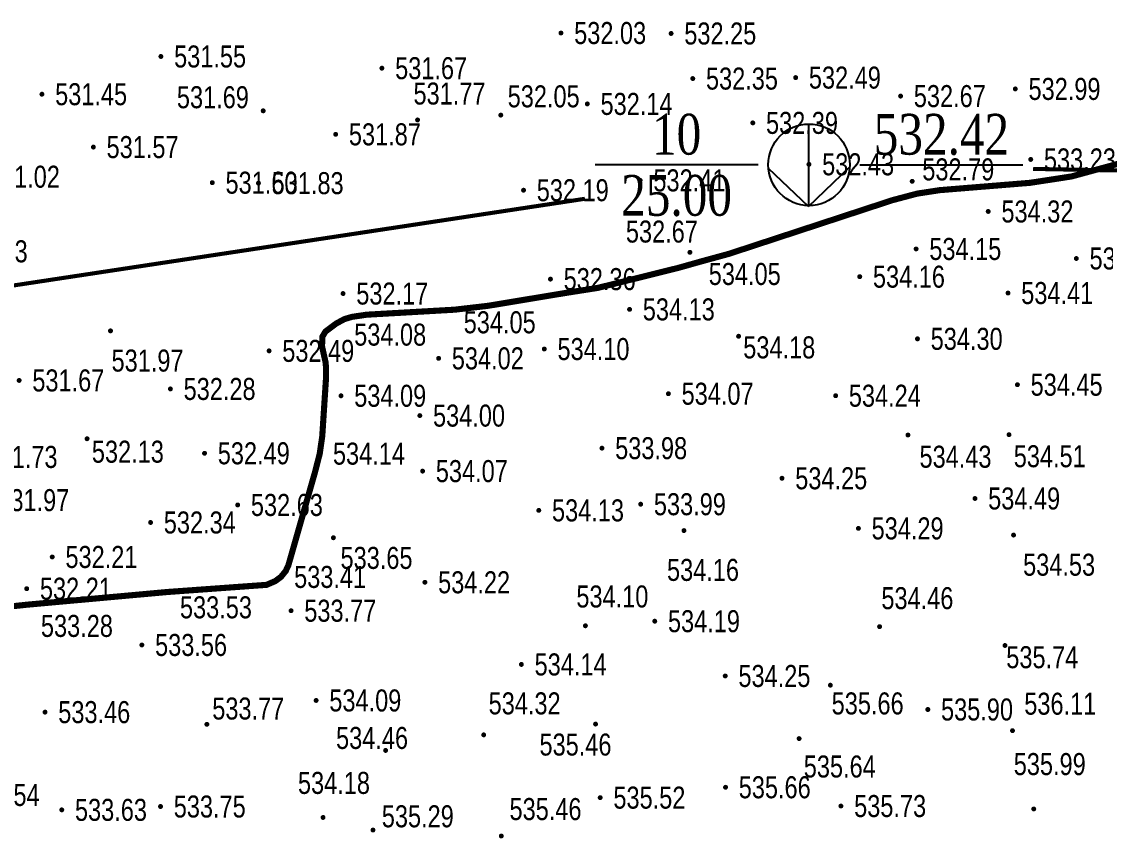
# Model space of a CAD drawing. Header units: millimetres. Extents: x 7408 to 22184, y -2085 to 5798.
# Drawn here: x 7543.3 to 7596.5, y -1948.3 to -1908.2 of the extents above; entities that cross this region are included whole.
import ezdxf
from ezdxf.enums import TextEntityAlignment as Align

# ---------------------------------------------------------------- set-up
doc = ezdxf.new("R2010")
doc.units = ezdxf.units.MM
doc.linetypes.add('DASHDOT', pattern=[1, 0.5, -0.25, 0, -0.25])
doc.linetypes.add('PMX', pattern=[13, 10, -1, 0, -1, 0, -1])
for name, color, linetype in [('GCD', 252, 'Continuous'), ('KTD', 7, 'Continuous'), ('挖方区', 5, 'Continuous'), ('道路-中心线', 12, 'DASHDOT')]:
    doc.layers.add(name, color=color, linetype=linetype)
doc.styles.add('DZNUM', font='TIMES.TTF')
doc.styles.add('HZ', font='jzfz_ena.shx', dxfattribs={"width": 0.7, "bigfont": 'jzfz_cna.shx'})
doc.styles.get("Standard").update_dxf_attribs({"font": 'SimSun.ttf', "width": 0.8})
doc.linetypes.add('陡坎线1', pattern='A,0.15,["|",Standard,S=0.2,R=0,X=0,Y=0],0.15', length=0.3)

# ---------------------------------------------------------------- blocks, each defined once
blk = doc.blocks.new('tl_bgk')
for p, q in [((-0.02, 2), (-0.02, -2.046)), ((-0.02, -2.046), (-1.992, -0.174)), ((-0.02, -2.046), (1.998, -0.093))]:
    blk.add_line(p, q)
blk.add_circle((0, 0), 2)
blk = doc.blocks.new('GC200')
at = {"linetype": 'Continuous', "const_width": 0.2, "flags": 128}
blk.add_lwpolyline([(-0.1, 0, 1), (0.1, 0, 1)], format="xyb", close=True, dxfattribs=at)
blk = doc.blocks.new('122121')
at = {"layer": 'GCD', "color": 252, "linetype": 'Continuous', "lineweight": 5}
ref = blk.add_blockref('GC200', (7569.742, -1908.748, 266.017), dxfattribs=dict(at, xscale=0.6, yscale=0.6, zscale=0.6))
ref.add_attrib('height', '532.03', dxfattribs={"linetype": 'Continuous', "height": 1.08, "style": 'HZ', "width": 0.8}).set_placement((7570.39, -1908.748, 266.017), align=Align.MIDDLE_LEFT)
ref = blk.add_blockref('GC200', (7575.148, -1908.771, 266.123), dxfattribs=dict(at, xscale=0.6, yscale=0.6, zscale=0.6))
ref.add_attrib('height', '532.25', dxfattribs={"linetype": 'Continuous', "height": 1.08, "style": 'HZ', "width": 0.8}).set_placement((7575.796, -1908.771, 266.123), align=Align.MIDDLE_LEFT)
ref = blk.add_blockref('GC200', (7550.106, -1909.899, 265.775), dxfattribs=dict(at, xscale=0.6, yscale=0.6, zscale=0.6))
ref.add_attrib('height', '531.55', dxfattribs={"linetype": 'Continuous', "height": 1.08, "style": 'HZ', "width": 0.8}).set_placement((7550.754, -1909.899, 265.775), align=Align.MIDDLE_LEFT)
ref = blk.add_blockref('GC200', (7560.954, -1910.473, 265.836), dxfattribs=dict(at, xscale=0.6, yscale=0.6, zscale=0.6))
ref.add_attrib('height', '531.67', dxfattribs={"linetype": 'Continuous', "height": 1.08, "style": 'HZ', "width": 0.8}).set_placement((7561.603, -1910.473, 265.836), align=Align.MIDDLE_LEFT)
ref = blk.add_blockref('GC200', (7576.212, -1910.983, 266.173), dxfattribs=dict(at, xscale=0.6, yscale=0.6, zscale=0.6))
ref.add_attrib('height', '532.35', dxfattribs={"linetype": 'Continuous', "height": 1.08, "style": 'HZ', "width": 0.8}).set_placement((7576.86, -1910.983, 266.173), align=Align.MIDDLE_LEFT)
ref = blk.add_blockref('GC200', (7581.262, -1910.935, 266.247), dxfattribs=dict(at, xscale=0.6, yscale=0.6, zscale=0.6))
ref.add_attrib('height', '532.49', dxfattribs={"linetype": 'Continuous', "height": 1.08, "style": 'HZ', "width": 0.8}).set_placement((7581.911, -1910.935, 266.247), align=Align.MIDDLE_LEFT)
ref = blk.add_blockref('GC200', (7592.043, -1911.491, 266.495), dxfattribs=dict(at, xscale=0.6, yscale=0.6, zscale=0.6))
ref.add_attrib('height', '532.99', dxfattribs={"linetype": 'Continuous', "height": 1.08, "style": 'HZ', "width": 0.8}).set_placement((7592.692, -1911.491, 266.495), align=Align.MIDDLE_LEFT)
ref = blk.add_blockref('GC200', (7544.266, -1911.75, 265.724), dxfattribs=dict(at, xscale=0.6, yscale=0.6, zscale=0.6))
ref.add_attrib('height', '531.45', dxfattribs={"linetype": 'Continuous', "height": 1.08, "style": 'HZ', "width": 0.8}).set_placement((7544.914, -1911.75, 265.724), align=Align.MIDDLE_LEFT)
ref = blk.add_blockref('GC200', (7555.127, -1912.565, 265.844), dxfattribs=dict(at, xscale=0.6, yscale=0.6, zscale=0.6))
ref.add_attrib('height', '531.69', dxfattribs={"linetype": 'Continuous', "height": 1.08, "style": 'HZ', "width": 0.8}).set_placement((7550.891, -1911.898, 265.844), align=Align.MIDDLE_LEFT)
ref = blk.add_blockref('GC200', (7562.704, -1913.012, 265.883), dxfattribs=dict(at, xscale=0.6, yscale=0.6, zscale=0.6))
ref.add_attrib('height', '531.77', dxfattribs={"linetype": 'Continuous', "height": 1.08, "style": 'HZ', "width": 0.8}).set_placement((7562.504, -1911.717, 265.883), align=Align.MIDDLE_LEFT)
ref = blk.add_blockref('GC200', (7566.789, -1912.775, 266.026), dxfattribs=dict(at, xscale=0.6, yscale=0.6, zscale=0.6))
ref.add_attrib('height', '532.05', dxfattribs={"linetype": 'Continuous', "height": 1.08, "style": 'HZ', "width": 0.8}).set_placement((7567.127, -1911.855, 266.026), align=Align.MIDDLE_LEFT)
ref = blk.add_blockref('GC200', (7586.413, -1911.843, 266.337), dxfattribs=dict(at, xscale=0.6, yscale=0.6, zscale=0.6))
ref.add_attrib('height', '532.67', dxfattribs={"linetype": 'Continuous', "height": 1.08, "style": 'HZ', "width": 0.8}).set_placement((7587.062, -1911.843, 266.337), align=Align.MIDDLE_LEFT)
ref = blk.add_blockref('GC200', (7571.036, -1912.226, 266.068), dxfattribs=dict(at, xscale=0.6, yscale=0.6, zscale=0.6))
ref.add_attrib('height', '532.14', dxfattribs={"linetype": 'Continuous', "height": 1.08, "style": 'HZ', "width": 0.8}).set_placement((7571.684, -1912.226, 266.068), align=Align.MIDDLE_LEFT)
ref = blk.add_blockref('GC200', (7579.159, -1913.157, 266.193), dxfattribs=dict(at, xscale=0.6, yscale=0.6, zscale=0.6))
ref.add_attrib('height', '532.39', dxfattribs={"linetype": 'Continuous', "height": 1.08, "style": 'HZ', "width": 0.8}).set_placement((7579.807, -1913.157, 266.193), align=Align.MIDDLE_LEFT)
ref = blk.add_blockref('GC200', (7558.685, -1913.719, 265.934), dxfattribs=dict(at, xscale=0.6, yscale=0.6, zscale=0.6))
ref.add_attrib('height', '531.87', dxfattribs={"linetype": 'Continuous', "height": 1.08, "style": 'HZ', "width": 0.8}).set_placement((7559.333, -1913.719, 265.934), align=Align.MIDDLE_LEFT)
ref = blk.add_blockref('GC200', (7546.791, -1914.345, 265.784), dxfattribs=dict(at, xscale=0.6, yscale=0.6, zscale=0.6))
ref.add_attrib('height', '531.57', dxfattribs={"linetype": 'Continuous', "height": 1.08, "style": 'HZ', "width": 0.8}).set_placement((7547.439, -1914.345, 265.784), align=Align.MIDDLE_LEFT)
ref = blk.add_blockref('GC200', (7581.914, -1915.189, 266.213), dxfattribs=dict(at, xscale=0.6, yscale=0.6, zscale=0.6))
ref.add_attrib('height', '532.43', dxfattribs={"linetype": 'Continuous', "height": 1.08, "style": 'HZ', "width": 0.8}).set_placement((7582.562, -1915.189, 266.213), align=Align.MIDDLE_LEFT)
ref = blk.add_blockref('GC200', (7592.801, -1914.95, 266.615), dxfattribs=dict(at, xscale=0.6, yscale=0.6, zscale=0.6))
ref.add_attrib('height', '533.23', dxfattribs={"linetype": 'Continuous', "height": 1.08, "style": 'HZ', "width": 0.8}).set_placement((7593.449, -1914.95, 266.615), align=Align.MIDDLE_LEFT)
ref = blk.add_blockref('GC200', (7540.966, -1915.798, 265.51), dxfattribs=dict(at, xscale=0.6, yscale=0.6, zscale=0.6))
ref.add_attrib('height', '531.02', dxfattribs={"linetype": 'Continuous', "height": 1.08, "style": 'HZ', "width": 0.8}).set_placement((7541.614, -1915.798, 265.51), align=Align.MIDDLE_LEFT)
ref = blk.add_blockref('GC200', (7586.983, -1916.024, 266.396), dxfattribs=dict(at, xscale=0.6, yscale=0.6, zscale=0.6))
ref.add_attrib('height', '532.79', dxfattribs={"linetype": 'Continuous', "height": 1.08, "style": 'HZ', "width": 0.8}).set_placement((7587.479, -1915.438, 266.396), align=Align.MIDDLE_LEFT)
ref = blk.add_blockref('GC200', (7552.628, -1916.09, 265.801), dxfattribs=dict(at, xscale=0.6, yscale=0.6, zscale=0.6))
ref.add_attrib('height', '531.60', dxfattribs={"linetype": 'Continuous', "height": 1.08, "style": 'HZ', "width": 0.8}).set_placement((7553.276, -1916.09, 265.801), align=Align.MIDDLE_LEFT)
ref = blk.add_blockref('GC200', (7554.894, -1916.114, 265.916), dxfattribs=dict(at, xscale=0.6, yscale=0.6, zscale=0.6))
ref.add_attrib('height', '531.83', dxfattribs={"linetype": 'Continuous', "height": 1.08, "style": 'HZ', "width": 0.8}).set_placement((7555.542, -1916.114, 265.916), align=Align.MIDDLE_LEFT)
ref = blk.add_blockref('GC200', (7573.631, -1915.978, 266.207), dxfattribs=dict(at, xscale=0.6, yscale=0.6, zscale=0.6))
ref.add_attrib('height', '532.41', dxfattribs={"linetype": 'Continuous', "height": 1.08, "style": 'HZ', "width": 0.8}).set_placement((7574.279, -1915.978, 266.207), align=Align.MIDDLE_LEFT)
ref = blk.add_blockref('GC200', (7567.906, -1916.46, 266.097), dxfattribs=dict(at, xscale=0.6, yscale=0.6, zscale=0.6))
ref.add_attrib('height', '532.19', dxfattribs={"linetype": 'Continuous', "height": 1.08, "style": 'HZ', "width": 0.8}).set_placement((7568.554, -1916.46, 266.097), align=Align.MIDDLE_LEFT)
ref = blk.add_blockref('GC200', (7590.713, -1917.503, 267.161), dxfattribs=dict(at, xscale=0.6, yscale=0.6, zscale=0.6))
ref.add_attrib('height', '534.32', dxfattribs={"linetype": 'Continuous', "height": 1.08, "style": 'HZ', "width": 0.8}).set_placement((7591.362, -1917.503, 267.161), align=Align.MIDDLE_LEFT)
ref = blk.add_blockref('GC200', (7576.072, -1919.507, 266.337), dxfattribs=dict(at, xscale=0.6, yscale=0.6, zscale=0.6))
ref.add_attrib('height', '532.67', dxfattribs={"linetype": 'Continuous', "height": 1.08, "style": 'HZ', "width": 0.8}).set_placement((7572.929, -1918.488, 266.337), align=Align.MIDDLE_LEFT)
ref = blk.add_blockref('GC200', (7539.386, -1919.458, 265.567), dxfattribs=dict(at, xscale=0.6, yscale=0.6, zscale=0.6))
ref.add_attrib('height', '531.13', dxfattribs={"linetype": 'Continuous', "height": 1.08, "style": 'HZ', "width": 0.8}).set_placement((7540.034, -1919.458, 265.567), align=Align.MIDDLE_LEFT)
ref = blk.add_blockref('GC200', (7587.175, -1919.342, 267.077), dxfattribs=dict(at, xscale=0.6, yscale=0.6, zscale=0.6))
ref.add_attrib('height', '534.15', dxfattribs={"linetype": 'Continuous', "height": 1.08, "style": 'HZ', "width": 0.8}).set_placement((7587.823, -1919.342, 267.077), align=Align.MIDDLE_LEFT)
ref = blk.add_blockref('GC200', (7595.039, -1919.809, 267.246), dxfattribs=dict(at, xscale=0.6, yscale=0.6, zscale=0.6))
ref.add_attrib('height', '534.49', dxfattribs={"linetype": 'Continuous', "height": 1.08, "style": 'HZ', "width": 0.8}).set_placement((7595.687, -1919.809, 267.246), align=Align.MIDDLE_LEFT)
ref = blk.add_blockref('GC200', (7576.68, -1919.939, 267.023), dxfattribs=dict(at, xscale=0.6, yscale=0.6, zscale=0.6))
ref.add_attrib('height', '534.05', dxfattribs={"linetype": 'Continuous', "height": 1.08, "style": 'HZ', "width": 0.8}).set_placement((7576.996, -1920.57, 267.023), align=Align.MIDDLE_LEFT)
ref = blk.add_blockref('GC200', (7584.408, -1920.702, 267.08), dxfattribs=dict(at, xscale=0.6, yscale=0.6, zscale=0.6))
ref.add_attrib('height', '534.16', dxfattribs={"linetype": 'Continuous', "height": 1.08, "style": 'HZ', "width": 0.8}).set_placement((7585.056, -1920.702, 267.08), align=Align.MIDDLE_LEFT)
ref = blk.add_blockref('GC200', (7569.227, -1920.822, 266.18), dxfattribs=dict(at, xscale=0.6, yscale=0.6, zscale=0.6))
ref.add_attrib('height', '532.36', dxfattribs={"linetype": 'Continuous', "height": 1.08, "style": 'HZ', "width": 0.8}).set_placement((7569.875, -1920.822, 266.18), align=Align.MIDDLE_LEFT)
ref = blk.add_blockref('GC200', (7559.047, -1921.53, 266.084), dxfattribs=dict(at, xscale=0.6, yscale=0.6, zscale=0.6))
ref.add_attrib('height', '532.17', dxfattribs={"linetype": 'Continuous', "height": 1.08, "style": 'HZ', "width": 0.8}).set_placement((7559.696, -1921.53, 266.084), align=Align.MIDDLE_LEFT)
ref = blk.add_blockref('GC200', (7591.685, -1921.505, 267.205), dxfattribs=dict(at, xscale=0.6, yscale=0.6, zscale=0.6))
ref.add_attrib('height', '534.41', dxfattribs={"linetype": 'Continuous', "height": 1.08, "style": 'HZ', "width": 0.8}).set_placement((7592.333, -1921.505, 267.205), align=Align.MIDDLE_LEFT)
ref = blk.add_blockref('GC200', (7573.11, -1922.307, 267.065), dxfattribs=dict(at, xscale=0.6, yscale=0.6, zscale=0.6))
ref.add_attrib('height', '534.13', dxfattribs={"linetype": 'Continuous', "height": 1.08, "style": 'HZ', "width": 0.8}).set_placement((7573.759, -1922.307, 267.065), align=Align.MIDDLE_LEFT)
ref = blk.add_blockref('GC200', (7564.521, -1922.322, 267.023), dxfattribs=dict(at, xscale=0.6, yscale=0.6, zscale=0.6))
ref.add_attrib('height', '534.05', dxfattribs={"linetype": 'Continuous', "height": 1.08, "style": 'HZ', "width": 0.8}).set_placement((7564.969, -1922.94, 267.023), align=Align.MIDDLE_LEFT)
ref = blk.add_blockref('GC200', (7559.48, -1922.675, 267.04), dxfattribs=dict(at, xscale=0.6, yscale=0.6, zscale=0.6))
ref.add_attrib('height', '534.08', dxfattribs={"linetype": 'Continuous', "height": 1.08, "style": 'HZ', "width": 0.8}).set_placement((7559.593, -1923.545, 267.04), align=Align.MIDDLE_LEFT)
ref = blk.add_blockref('GC200', (7547.632, -1923.361, 265.986), dxfattribs=dict(at, xscale=0.6, yscale=0.6, zscale=0.6))
ref.add_attrib('height', '531.97', dxfattribs={"linetype": 'Continuous', "height": 1.08, "style": 'HZ', "width": 0.8}).set_placement((7547.683, -1924.818, 265.986), align=Align.MIDDLE_LEFT)
ref = blk.add_blockref('GC200', (7587.241, -1923.752, 267.151), dxfattribs=dict(at, xscale=0.6, yscale=0.6, zscale=0.6))
ref.add_attrib('height', '534.30', dxfattribs={"linetype": 'Continuous', "height": 1.08, "style": 'HZ', "width": 0.8}).set_placement((7587.889, -1923.752, 267.151), align=Align.MIDDLE_LEFT)
ref = blk.add_blockref('GC200', (7555.416, -1924.342, 266.243), dxfattribs=dict(at, xscale=0.6, yscale=0.6, zscale=0.6))
ref.add_attrib('height', '532.49', dxfattribs={"linetype": 'Continuous', "height": 1.08, "style": 'HZ', "width": 0.8}).set_placement((7556.064, -1924.342, 266.243), align=Align.MIDDLE_LEFT)
ref = blk.add_blockref('GC200', (7568.924, -1924.253, 267.048), dxfattribs=dict(at, xscale=0.6, yscale=0.6, zscale=0.6))
ref.add_attrib('height', '534.10', dxfattribs={"linetype": 'Continuous', "height": 1.08, "style": 'HZ', "width": 0.8}).set_placement((7569.572, -1924.253, 267.048), align=Align.MIDDLE_LEFT)
ref = blk.add_blockref('GC200', (7578.461, -1923.625, 267.089), dxfattribs=dict(at, xscale=0.6, yscale=0.6, zscale=0.6))
ref.add_attrib('height', '534.18', dxfattribs={"linetype": 'Continuous', "height": 1.08, "style": 'HZ', "width": 0.8}).set_placement((7578.69, -1924.172, 267.089), align=Align.MIDDLE_LEFT)
ref = blk.add_blockref('GC200', (7563.737, -1924.71, 267.012), dxfattribs=dict(at, xscale=0.6, yscale=0.6, zscale=0.6))
ref.add_attrib('height', '534.02', dxfattribs={"linetype": 'Continuous', "height": 1.08, "style": 'HZ', "width": 0.8}).set_placement((7564.385, -1924.71, 267.012), align=Align.MIDDLE_LEFT)
ref = blk.add_blockref('GC200', (7543.148, -1925.793, 265.833), dxfattribs=dict(at, xscale=0.6, yscale=0.6, zscale=0.6))
ref.add_attrib('height', '531.67', dxfattribs={"linetype": 'Continuous', "height": 1.08, "style": 'HZ', "width": 0.8}).set_placement((7543.796, -1925.793, 265.833), align=Align.MIDDLE_LEFT)
ref = blk.add_blockref('GC200', (7592.147, -1926.003, 267.224), dxfattribs=dict(at, xscale=0.6, yscale=0.6, zscale=0.6))
ref.add_attrib('height', '534.45', dxfattribs={"linetype": 'Continuous', "height": 1.08, "style": 'HZ', "width": 0.8}).set_placement((7592.795, -1926.003, 267.224), align=Align.MIDDLE_LEFT)
ref = blk.add_blockref('GC200', (7550.572, -1926.21, 266.14), dxfattribs=dict(at, xscale=0.6, yscale=0.6, zscale=0.6))
ref.add_attrib('height', '532.28', dxfattribs={"linetype": 'Continuous', "height": 1.08, "style": 'HZ', "width": 0.8}).set_placement((7551.22, -1926.21, 266.14), align=Align.MIDDLE_LEFT)
ref = blk.add_blockref('GC200', (7558.947, -1926.546, 267.044), dxfattribs=dict(at, xscale=0.6, yscale=0.6, zscale=0.6))
ref.add_attrib('height', '534.09', dxfattribs={"linetype": 'Continuous', "height": 1.08, "style": 'HZ', "width": 0.8}).set_placement((7559.595, -1926.546, 267.044), align=Align.MIDDLE_LEFT)
ref = blk.add_blockref('GC200', (7575.016, -1926.445, 267.037), dxfattribs=dict(at, xscale=0.6, yscale=0.6, zscale=0.6))
ref.add_attrib('height', '534.07', dxfattribs={"linetype": 'Continuous', "height": 1.08, "style": 'HZ', "width": 0.8}).set_placement((7575.664, -1926.445, 267.037), align=Align.MIDDLE_LEFT)
ref = blk.add_blockref('GC200', (7583.224, -1926.543, 267.12), dxfattribs=dict(at, xscale=0.6, yscale=0.6, zscale=0.6))
ref.add_attrib('height', '534.24', dxfattribs={"linetype": 'Continuous', "height": 1.08, "style": 'HZ', "width": 0.8}).set_placement((7583.872, -1926.543, 267.12), align=Align.MIDDLE_LEFT)
ref = blk.add_blockref('GC200', (7562.815, -1927.518, 266.998), dxfattribs=dict(at, xscale=0.6, yscale=0.6, zscale=0.6))
ref.add_attrib('height', '534.00', dxfattribs={"linetype": 'Continuous', "height": 1.08, "style": 'HZ', "width": 0.8}).set_placement((7563.463, -1927.518, 266.998), align=Align.MIDDLE_LEFT)
ref = blk.add_blockref('GC200', (7541.61, -1928.235, 265.865), dxfattribs=dict(at, xscale=0.6, yscale=0.6, zscale=0.6))
ref.add_attrib('height', '531.73', dxfattribs={"linetype": 'Continuous', "height": 1.08, "style": 'HZ', "width": 0.8}).set_placement((7541.497, -1929.546, 265.865), align=Align.MIDDLE_LEFT)
ref = blk.add_blockref('GC200', (7546.483, -1928.654, 266.063), dxfattribs=dict(at, xscale=0.6, yscale=0.6, zscale=0.6))
ref.add_attrib('height', '532.13', dxfattribs={"linetype": 'Continuous', "height": 1.08, "style": 'HZ', "width": 0.8}).set_placement((7546.717, -1929.289, 266.063), align=Align.MIDDLE_LEFT)
ref = blk.add_blockref('GC200', (7571.754, -1929.116, 266.988), dxfattribs=dict(at, xscale=0.6, yscale=0.6, zscale=0.6))
ref.add_attrib('height', '533.98', dxfattribs={"linetype": 'Continuous', "height": 1.08, "style": 'HZ', "width": 0.8}).set_placement((7572.402, -1929.116, 266.988), align=Align.MIDDLE_LEFT)
ref = blk.add_blockref('GC200', (7586.774, -1928.471, 267.216), dxfattribs=dict(at, xscale=0.6, yscale=0.6, zscale=0.6))
ref.add_attrib('height', '534.43', dxfattribs={"linetype": 'Continuous', "height": 1.08, "style": 'HZ', "width": 0.8}).set_placement((7587.341, -1929.536, 267.216), align=Align.MIDDLE_LEFT)
ref = blk.add_blockref('GC200', (7591.735, -1928.454, 267.255), dxfattribs=dict(at, xscale=0.6, yscale=0.6, zscale=0.6))
ref.add_attrib('height', '534.51', dxfattribs={"linetype": 'Continuous', "height": 1.08, "style": 'HZ', "width": 0.8}).set_placement((7591.967, -1929.511, 267.255), align=Align.MIDDLE_LEFT)
ref = blk.add_blockref('GC200', (7552.248, -1929.367, 266.243), dxfattribs=dict(at, xscale=0.6, yscale=0.6, zscale=0.6))
ref.add_attrib('height', '532.49', dxfattribs={"linetype": 'Continuous', "height": 1.08, "style": 'HZ', "width": 0.8}).set_placement((7552.897, -1929.367, 266.243), align=Align.MIDDLE_LEFT)
ref = blk.add_blockref('GC200', (7557.903, -1929.384, 267.071), dxfattribs=dict(at, xscale=0.6, yscale=0.6, zscale=0.6))
ref.add_attrib('height', '534.14', dxfattribs={"linetype": 'Continuous', "height": 1.08, "style": 'HZ', "width": 0.8}).set_placement((7558.551, -1929.384, 267.071), align=Align.MIDDLE_LEFT)
ref = blk.add_blockref('GC200', (7562.952, -1930.242, 267.033), dxfattribs=dict(at, xscale=0.6, yscale=0.6, zscale=0.6))
ref.add_attrib('height', '534.07', dxfattribs={"linetype": 'Continuous', "height": 1.08, "style": 'HZ', "width": 0.8}).set_placement((7563.6, -1930.242, 267.033), align=Align.MIDDLE_LEFT)
ref = blk.add_blockref('GC200', (7580.592, -1930.593, 267.126), dxfattribs=dict(at, xscale=0.6, yscale=0.6, zscale=0.6))
ref.add_attrib('height', '534.25', dxfattribs={"linetype": 'Continuous', "height": 1.08, "style": 'HZ', "width": 0.8}).set_placement((7581.241, -1930.593, 267.126), align=Align.MIDDLE_LEFT)
ref = blk.add_blockref('GC200', (7541.695, -1933.023, 265.983), dxfattribs=dict(at, xscale=0.6, yscale=0.6, zscale=0.6))
ref.add_attrib('height', '531.97', dxfattribs={"linetype": 'Continuous', "height": 1.08, "style": 'HZ', "width": 0.8}).set_placement((7542.077, -1931.666, 265.983), align=Align.MIDDLE_LEFT)
ref = blk.add_blockref('GC200', (7573.656, -1931.866, 266.995), dxfattribs=dict(at, xscale=0.6, yscale=0.6, zscale=0.6))
ref.add_attrib('height', '533.99', dxfattribs={"linetype": 'Continuous', "height": 1.08, "style": 'HZ', "width": 0.8}).set_placement((7574.304, -1931.866, 266.995), align=Align.MIDDLE_LEFT)
ref = blk.add_blockref('GC200', (7590.063, -1931.585, 267.247), dxfattribs=dict(at, xscale=0.6, yscale=0.6, zscale=0.6))
ref.add_attrib('height', '534.49', dxfattribs={"linetype": 'Continuous', "height": 1.08, "style": 'HZ', "width": 0.8}).set_placement((7590.711, -1931.585, 267.247), align=Align.MIDDLE_LEFT)
ref = blk.add_blockref('GC200', (7553.875, -1931.902, 266.317), dxfattribs=dict(at, xscale=0.6, yscale=0.6, zscale=0.6))
ref.add_attrib('height', '532.63', dxfattribs={"linetype": 'Continuous', "height": 1.08, "style": 'HZ', "width": 0.8}).set_placement((7554.523, -1931.902, 266.317), align=Align.MIDDLE_LEFT)
ref = blk.add_blockref('GC200', (7568.654, -1932.168, 267.064), dxfattribs=dict(at, xscale=0.6, yscale=0.6, zscale=0.6))
ref.add_attrib('height', '534.13', dxfattribs={"linetype": 'Continuous', "height": 1.08, "style": 'HZ', "width": 0.8}).set_placement((7569.303, -1932.168, 267.064), align=Align.MIDDLE_LEFT)
ref = blk.add_blockref('GC200', (7549.6, -1932.762, 266.168), dxfattribs=dict(at, xscale=0.6, yscale=0.6, zscale=0.6))
ref.add_attrib('height', '532.34', dxfattribs={"linetype": 'Continuous', "height": 1.08, "style": 'HZ', "width": 0.8}).set_placement((7550.248, -1932.762, 266.168), align=Align.MIDDLE_LEFT)
ref = blk.add_blockref('GC200', (7584.342, -1933.052, 267.144), dxfattribs=dict(at, xscale=0.6, yscale=0.6, zscale=0.6))
ref.add_attrib('height', '534.29', dxfattribs={"linetype": 'Continuous', "height": 1.08, "style": 'HZ', "width": 0.8}).set_placement((7584.99, -1933.052, 267.144), align=Align.MIDDLE_LEFT)
ref = blk.add_blockref('GC200', (7558.573, -1933.511, 266.825), dxfattribs=dict(at, xscale=0.6, yscale=0.6, zscale=0.6))
ref.add_attrib('height', '533.65', dxfattribs={"linetype": 'Continuous', "height": 1.08, "style": 'HZ', "width": 0.8}).set_placement((7558.922, -1934.5, 266.825), align=Align.MIDDLE_LEFT)
ref = blk.add_blockref('GC200', (7575.78, -1933.16, 267.08), dxfattribs=dict(at, xscale=0.6, yscale=0.6, zscale=0.6))
ref.add_attrib('height', '534.16', dxfattribs={"linetype": 'Continuous', "height": 1.08, "style": 'HZ', "width": 0.8}).set_placement((7574.948, -1935.088, 267.08), align=Align.MIDDLE_LEFT)
ref = blk.add_blockref('GC200', (7591.958, -1933.38, 267.264), dxfattribs=dict(at, xscale=0.6, yscale=0.6, zscale=0.6))
ref.add_attrib('height', '534.53', dxfattribs={"linetype": 'Continuous', "height": 1.08, "style": 'HZ', "width": 0.8}).set_placement((7592.427, -1934.834, 267.264), align=Align.MIDDLE_LEFT)
ref = blk.add_blockref('GC200', (7544.772, -1934.454, 266.104), dxfattribs=dict(at, xscale=0.6, yscale=0.6, zscale=0.6))
ref.add_attrib('height', '532.21', dxfattribs={"linetype": 'Continuous', "height": 1.08, "style": 'HZ', "width": 0.8}).set_placement((7545.42, -1934.454, 266.104), align=Align.MIDDLE_LEFT)
ref = blk.add_blockref('GC200', (7555.997, -1935.433, 266.703), dxfattribs=dict(at, xscale=0.6, yscale=0.6, zscale=0.6))
ref.add_attrib('height', '533.41', dxfattribs={"linetype": 'Continuous', "height": 1.08, "style": 'HZ', "width": 0.8}).set_placement((7556.645, -1935.433, 266.703), align=Align.MIDDLE_LEFT)
ref = blk.add_blockref('GC200', (7543.52, -1936.011, 266.106), dxfattribs=dict(at, xscale=0.6, yscale=0.6, zscale=0.6))
ref.add_attrib('height', '532.21', dxfattribs={"linetype": 'Continuous', "height": 1.08, "style": 'HZ', "width": 0.8}).set_placement((7544.168, -1936.011, 266.106), align=Align.MIDDLE_LEFT)
ref = blk.add_blockref('GC200', (7563.064, -1935.696, 267.111), dxfattribs=dict(at, xscale=0.6, yscale=0.6, zscale=0.6))
ref.add_attrib('height', '534.22', dxfattribs={"linetype": 'Continuous', "height": 1.08, "style": 'HZ', "width": 0.8}).set_placement((7563.712, -1935.696, 267.111), align=Align.MIDDLE_LEFT)
ref = blk.add_blockref('GC200', (7550.434, -1936.172, 266.766), dxfattribs=dict(at, xscale=0.6, yscale=0.6, zscale=0.6))
ref.add_attrib('height', '533.53', dxfattribs={"linetype": 'Continuous', "height": 1.08, "style": 'HZ', "width": 0.8}).set_placement((7551.041, -1936.925, 266.766), align=Align.MIDDLE_LEFT)
ref = blk.add_blockref('GC200', (7570.943, -1937.83, 267.05), dxfattribs=dict(at, xscale=0.6, yscale=0.6, zscale=0.6))
ref.add_attrib('height', '534.10', dxfattribs={"linetype": 'Continuous', "height": 1.08, "style": 'HZ', "width": 0.8}).set_placement((7570.499, -1936.393, 267.05), align=Align.MIDDLE_LEFT)
ref = blk.add_blockref('GC200', (7585.381, -1937.873, 267.231), dxfattribs=dict(at, xscale=0.6, yscale=0.6, zscale=0.6))
ref.add_attrib('height', '534.46', dxfattribs={"linetype": 'Continuous', "height": 1.08, "style": 'HZ', "width": 0.8}).set_placement((7585.47, -1936.475, 267.231), align=Align.MIDDLE_LEFT)
ref = blk.add_blockref('GC200', (7556.495, -1937.091, 266.883), dxfattribs=dict(at, xscale=0.6, yscale=0.6, zscale=0.6))
ref.add_attrib('height', '533.77', dxfattribs={"linetype": 'Continuous', "height": 1.08, "style": 'HZ', "width": 0.8}).set_placement((7557.144, -1937.091, 266.883), align=Align.MIDDLE_LEFT)
ref = blk.add_blockref('GC200', (7543.517, -1936.797, 266.641), dxfattribs=dict(at, xscale=0.6, yscale=0.6, zscale=0.6))
ref.add_attrib('height', '533.28', dxfattribs={"linetype": 'Continuous', "height": 1.08, "style": 'HZ', "width": 0.8}).set_placement((7544.217, -1937.836, 266.641), align=Align.MIDDLE_LEFT)
ref = blk.add_blockref('GC200', (7574.346, -1937.605, 267.096), dxfattribs=dict(at, xscale=0.6, yscale=0.6, zscale=0.6))
ref.add_attrib('height', '534.19', dxfattribs={"linetype": 'Continuous', "height": 1.08, "style": 'HZ', "width": 0.8}).set_placement((7574.995, -1937.605, 267.096), align=Align.MIDDLE_LEFT)
ref = blk.add_blockref('GC200', (7549.172, -1938.771, 266.778), dxfattribs=dict(at, xscale=0.6, yscale=0.6, zscale=0.6))
ref.add_attrib('height', '533.56', dxfattribs={"linetype": 'Continuous', "height": 1.08, "style": 'HZ', "width": 0.8}).set_placement((7549.82, -1938.771, 266.778), align=Align.MIDDLE_LEFT)
ref = blk.add_blockref('GC200', (7591.537, -1938.796, 267.868), dxfattribs=dict(at, xscale=0.6, yscale=0.6, zscale=0.6))
ref.add_attrib('height', '535.74', dxfattribs={"linetype": 'Continuous', "height": 1.08, "style": 'HZ', "width": 0.8}).set_placement((7591.6, -1939.372, 267.868), align=Align.MIDDLE_LEFT)
ref = blk.add_blockref('GC200', (7567.8, -1939.727, 267.072), dxfattribs=dict(at, xscale=0.6, yscale=0.6, zscale=0.6))
ref.add_attrib('height', '534.14', dxfattribs={"linetype": 'Continuous', "height": 1.08, "style": 'HZ', "width": 0.8}).set_placement((7568.448, -1939.727, 267.072), align=Align.MIDDLE_LEFT)
ref = blk.add_blockref('GC200', (7577.805, -1940.292, 267.125), dxfattribs=dict(at, xscale=0.6, yscale=0.6, zscale=0.6))
ref.add_attrib('height', '534.25', dxfattribs={"linetype": 'Continuous', "height": 1.08, "style": 'HZ', "width": 0.8}).set_placement((7578.453, -1940.292, 267.125), align=Align.MIDDLE_LEFT)
ref = blk.add_blockref('GC200', (7582.967, -1940.745, 267.832), dxfattribs=dict(at, xscale=0.6, yscale=0.6, zscale=0.6))
ref.add_attrib('height', '535.66', dxfattribs={"linetype": 'Continuous', "height": 1.08, "style": 'HZ', "width": 0.8}).set_placement((7583.03, -1941.64, 267.832), align=Align.MIDDLE_LEFT)
ref = blk.add_blockref('GC200', (7552.363, -1942.665, 266.885), dxfattribs=dict(at, xscale=0.6, yscale=0.6, zscale=0.6))
ref.add_attrib('height', '533.77', dxfattribs={"linetype": 'Continuous', "height": 1.08, "style": 'HZ', "width": 0.8}).set_placement((7552.627, -1941.89, 266.885), align=Align.MIDDLE_LEFT)
ref = blk.add_blockref('GC200', (7557.725, -1941.494, 267.045), dxfattribs=dict(at, xscale=0.6, yscale=0.6, zscale=0.6))
ref.add_attrib('height', '534.09', dxfattribs={"linetype": 'Continuous', "height": 1.08, "style": 'HZ', "width": 0.8}).set_placement((7558.373, -1941.494, 267.045), align=Align.MIDDLE_LEFT)
ref = blk.add_blockref('GC200', (7565.951, -1943.182, 267.159), dxfattribs=dict(at, xscale=0.6, yscale=0.6, zscale=0.6))
ref.add_attrib('height', '534.32', dxfattribs={"linetype": 'Continuous', "height": 1.08, "style": 'HZ', "width": 0.8}).set_placement((7566.192, -1941.637, 267.159), align=Align.MIDDLE_LEFT)
ref = blk.add_blockref('GC200', (7587.75, -1941.937, 267.952), dxfattribs=dict(at, xscale=0.6, yscale=0.6, zscale=0.6))
ref.add_attrib('height', '535.90', dxfattribs={"linetype": 'Continuous', "height": 1.08, "style": 'HZ', "width": 0.8}).set_placement((7588.398, -1941.937, 267.952), align=Align.MIDDLE_LEFT)
ref = blk.add_blockref('GC200', (7591.905, -1942.974, 268.057), dxfattribs=dict(at, xscale=0.6, yscale=0.6, zscale=0.6))
ref.add_attrib('height', '536.11', dxfattribs={"linetype": 'Continuous', "height": 1.08, "style": 'HZ', "width": 0.8}).set_placement((7592.484, -1941.653, 268.057), align=Align.MIDDLE_LEFT)
ref = blk.add_blockref('GC200', (7544.419, -1942.066, 266.732), dxfattribs=dict(at, xscale=0.6, yscale=0.6, zscale=0.6))
ref.add_attrib('height', '533.46', dxfattribs={"linetype": 'Continuous', "height": 1.08, "style": 'HZ', "width": 0.8}).set_placement((7545.068, -1942.066, 266.732), align=Align.MIDDLE_LEFT)
ref = blk.add_blockref('GC200', (7561.135, -1943.946, 267.229), dxfattribs=dict(at, xscale=0.6, yscale=0.6, zscale=0.6))
ref.add_attrib('height', '534.46', dxfattribs={"linetype": 'Continuous', "height": 1.08, "style": 'HZ', "width": 0.8}).set_placement((7558.703, -1943.333, 267.229), align=Align.MIDDLE_LEFT)
ref = blk.add_blockref('GC200', (7571.44, -1942.653, 267.728), dxfattribs=dict(at, xscale=0.6, yscale=0.6, zscale=0.6))
ref.add_attrib('height', '535.46', dxfattribs={"linetype": 'Continuous', "height": 1.08, "style": 'HZ', "width": 0.8}).set_placement((7568.688, -1943.657, 267.728), align=Align.MIDDLE_LEFT)
ref = blk.add_blockref('GC200', (7581.432, -1943.365, 267.822), dxfattribs=dict(at, xscale=0.6, yscale=0.6, zscale=0.6))
ref.add_attrib('height', '535.64', dxfattribs={"linetype": 'Continuous', "height": 1.08, "style": 'HZ', "width": 0.8}).set_placement((7581.66, -1944.734, 267.822), align=Align.MIDDLE_LEFT)
ref = blk.add_blockref('GC200', (7592.949, -1946.817, 267.993), dxfattribs=dict(at, xscale=0.6, yscale=0.6, zscale=0.6))
ref.add_attrib('height', '535.99', dxfattribs={"linetype": 'Continuous', "height": 1.08, "style": 'HZ', "width": 0.8}).set_placement((7591.967, -1944.616, 267.993), align=Align.MIDDLE_LEFT)
ref = blk.add_blockref('GC200', (7558.065, -1947.234, 267.088), dxfattribs=dict(at, xscale=0.6, yscale=0.6, zscale=0.6))
ref.add_attrib('height', '534.18', dxfattribs={"linetype": 'Continuous', "height": 1.08, "style": 'HZ', "width": 0.8}).set_placement((7556.833, -1945.539, 267.088), align=Align.MIDDLE_LEFT)
ref = blk.add_blockref('GC200', (7539.971, -1946.13, 266.772), dxfattribs=dict(at, xscale=0.6, yscale=0.6, zscale=0.6))
ref.add_attrib('height', '533.54', dxfattribs={"linetype": 'Continuous', "height": 1.08, "style": 'HZ', "width": 0.8}).set_placement((7540.619, -1946.13, 266.772), align=Align.MIDDLE_LEFT)
ref = blk.add_blockref('GC200', (7577.82, -1945.753, 267.827), dxfattribs=dict(at, xscale=0.6, yscale=0.6, zscale=0.6))
ref.add_attrib('height', '535.66', dxfattribs={"linetype": 'Continuous', "height": 1.08, "style": 'HZ', "width": 0.8}).set_placement((7578.468, -1945.753, 267.827), align=Align.MIDDLE_LEFT)
ref = blk.add_blockref('GC200', (7550.088, -1946.697, 266.873), dxfattribs=dict(at, xscale=0.6, yscale=0.6, zscale=0.6))
ref.add_attrib('height', '533.75', dxfattribs={"linetype": 'Continuous', "height": 1.08, "style": 'HZ', "width": 0.8}).set_placement((7550.736, -1946.697, 266.873), align=Align.MIDDLE_LEFT)
ref = blk.add_blockref('GC200', (7571.668, -1946.261, 267.762), dxfattribs=dict(at, xscale=0.6, yscale=0.6, zscale=0.6))
ref.add_attrib('height', '535.52', dxfattribs={"linetype": 'Continuous', "height": 1.08, "style": 'HZ', "width": 0.8}).set_placement((7572.316, -1946.261, 267.762), align=Align.MIDDLE_LEFT)
ref = blk.add_blockref('GC200', (7583.484, -1946.674, 267.864), dxfattribs=dict(at, xscale=0.6, yscale=0.6, zscale=0.6))
ref.add_attrib('height', '535.73', dxfattribs={"linetype": 'Continuous', "height": 1.08, "style": 'HZ', "width": 0.8}).set_placement((7584.133, -1946.674, 267.864), align=Align.MIDDLE_LEFT)
ref = blk.add_blockref('GC200', (7545.24, -1946.861, 266.815), dxfattribs=dict(at, xscale=0.6, yscale=0.6, zscale=0.6))
ref.add_attrib('height', '533.63', dxfattribs={"linetype": 'Continuous', "height": 1.08, "style": 'HZ', "width": 0.8}).set_placement((7545.888, -1946.861, 266.815), align=Align.MIDDLE_LEFT)
ref = blk.add_blockref('GC200', (7560.515, -1947.852, 267.646), dxfattribs=dict(at, xscale=0.6, yscale=0.6, zscale=0.6))
ref.add_attrib('height', '535.29', dxfattribs={"linetype": 'Continuous', "height": 1.08, "style": 'HZ', "width": 0.8}).set_placement((7560.948, -1947.177, 267.646), align=Align.MIDDLE_LEFT)
ref = blk.add_blockref('GC200', (7566.814, -1948.145, 267.732), dxfattribs=dict(at, xscale=0.6, yscale=0.6, zscale=0.6))
ref.add_attrib('height', '535.46', dxfattribs={"linetype": 'Continuous', "height": 1.08, "style": 'HZ', "width": 0.8}).set_placement((7567.217, -1946.823, 267.732), align=Align.MIDDLE_LEFT)
ref = blk.add_blockref('GC200', (7541.338, -1948.073, 266.818), dxfattribs=dict(at, xscale=0.6, yscale=0.6, zscale=0.6))
ref.add_attrib('height', '533.64', dxfattribs={"linetype": 'Continuous', "height": 1.08, "style": 'HZ', "width": 0.8}).set_placement((7541.441, -1949.858, 266.818), align=Align.MIDDLE_LEFT)

msp = doc.modelspace()

# ---------------------------------------------------------------- linework, layer by layer
at = {"layer": 'KTD'}
for p, q in [((7579.419, -1915.213), (7571.419, -1915.213)), ((7584.419, -1915.213), (7592.419, -1915.213))]:
    msp.add_line(p, q, dxfattribs=at)
at = {"layer": 'KTD', "linetype": 'PMX', "ltscale": 0.025, "const_width": 0.2}
for points in [[(7592.919, -1915.415), (7614.755, -1915.817)], [(7535.037, -1922.322), (7570.919, -1916.881)]]:
    msp.add_lwpolyline(points, dxfattribs=at)
at = {"layer": '挖方区', "color": 150, "linetype": '陡坎线1', "ltscale": 5, "const_width": 0.3}
msp.add_lwpolyline([(7537.856, -1937.411), (7543.517, -1936.797), (7550.434, -1936.172), (7555.289, -1935.822), (7555.716, -1935.64), (7555.997, -1935.433), (7556.229, -1935.148), (7556.361, -1934.87), (7557.664, -1930.316), (7557.903, -1929.384), (7558.026, -1928.528), (7558.215, -1925.609), (7558.212, -1925.169), (7558.189, -1924.907), (7558.014, -1924.117), (7558.033, -1923.646), (7558.185, -1923.393), (7558.712, -1923.001), (7559.111, -1922.785), (7559.48, -1922.675), (7560.205, -1922.568), (7564.521, -1922.322), (7566.161, -1922.132), (7569.889, -1921.514), (7571.555, -1921.252), (7575.508, -1920.269), (7576.68, -1919.939), (7577.99, -1919.581), (7586.012, -1916.949), (7587.234, -1916.626), (7588.34, -1916.457), (7592.762, -1916.098), (7593.688, -1915.957), (7594.811, -1915.784), (7600.204, -1914.314)], dxfattribs=at)

# ---------------------------------------------------------------- block references
at = {"layer": 'KTD'}
msp.add_blockref('tl_bgk', (7581.919, -1915.213), dxfattribs=at)
at = {"layer": '道路-中心线', "linetype": 'Continuous'}
msp.add_blockref('122121', (0, 0), dxfattribs=at)

# ---------------------------------------------------------------- texts
at = {"layer": 'KTD', "style": 'DZNUM', "width": 0.8}
for s, p in [('10', (7575.419, -1913.713)), ('532.42', (7588.419, -1913.713)), ('25.00', (7575.419, -1916.713))]:
    msp.add_text(s, height=2, dxfattribs=at).set_placement(p, align=Align.MIDDLE_CENTER)

doc.saveas('drawing.dxf')
